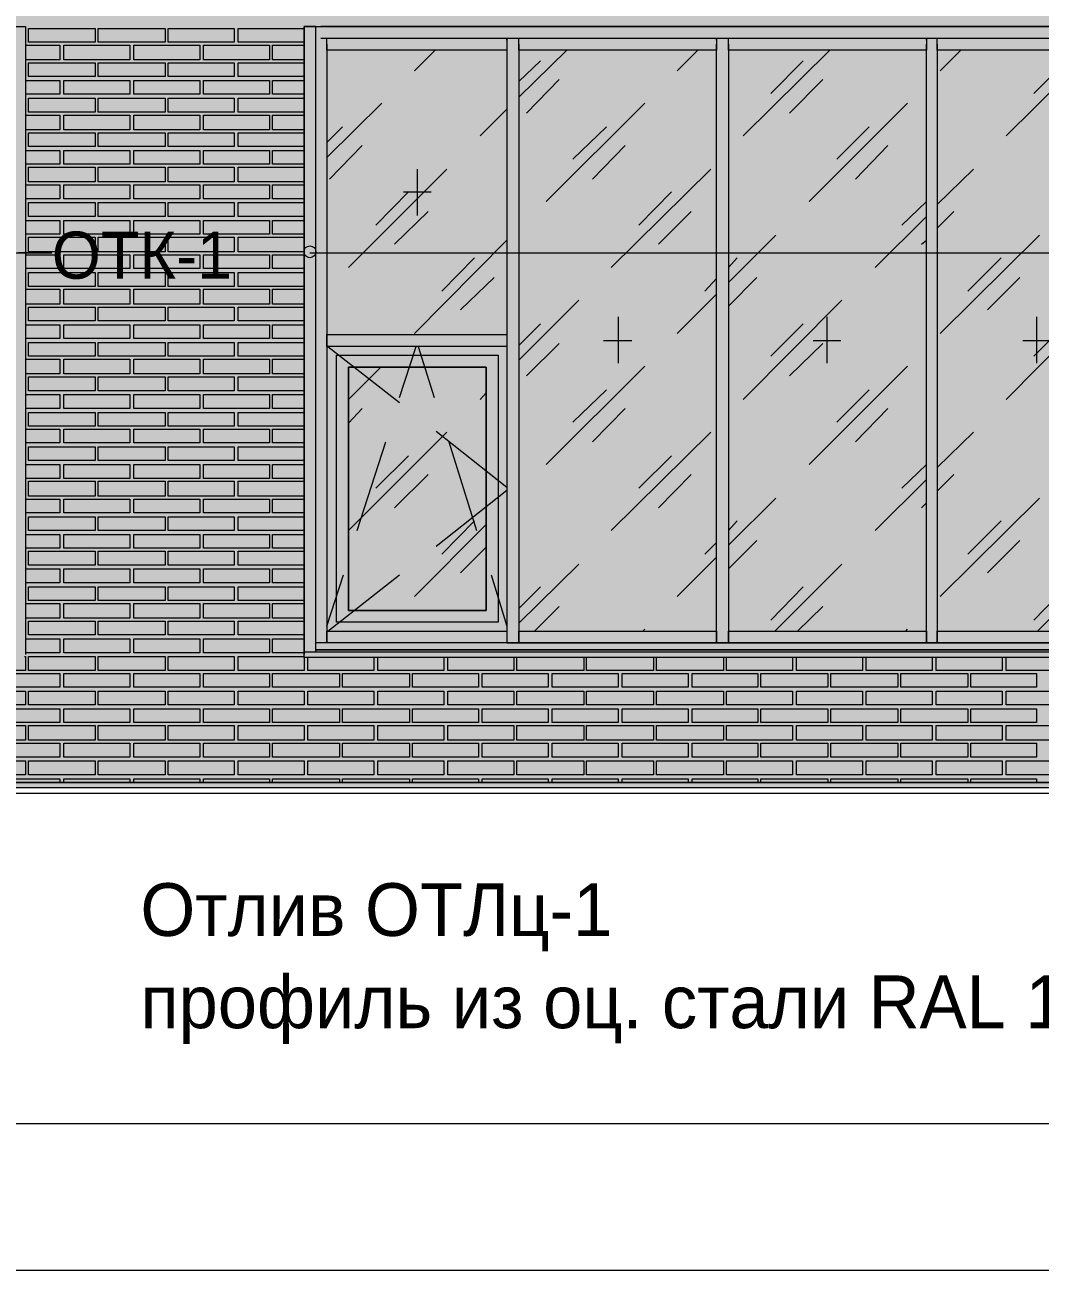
# Model space of a CAD drawing. Header units: millimetres. Extents: x -28928 to 100580, y -22867 to 36490.
# Drawn here: x 6609 to 10970, y 14249 to 19599 of the extents above; entities that cross this region are included whole.
import ezdxf

# ---------------------------------------------------------------- set-up
doc = ezdxf.new("R2010")
doc.units = ezdxf.units.MM
doc.layers.add('PDF _Геометрия', color=7, linetype='Continuous', true_color=0x8f8e8d)
doc.layers.add('PDF _Сплошная заливка', color=7, linetype='Continuous', true_color=0xffffff)
doc.layers.add('PDF _Текст', color=7, linetype='Continuous')

msp = doc.modelspace()

# ---------------------------------------------------------------- hatches: boundary and pattern name
at = {"layer": 'PDF _Сплошная заливка', "true_color": 0xdcd6cf, "transparency": 33554559}
msp.add_hatch(color=254, dxfattribs=at).paths.add_polyline_path([(-18676.6, 16343.4), (-18676.6, 19592.6), (-17276.3, 19592.6), (-17276.3, 16343.4), (19112.6, 16343.4), (19112.6, 30089.1), (-21853.9, 30089.1), (-21853.9, 16343.4), (-21375.9, 16343.4), (-21375.9, 19592.6), (-19277.4, 19592.6), (-19277.4, 16343.4)])

# ---------------------------------------------------------------- linework, layer by layer
at = {"layer": 'PDF _Геометрия', "color": 7, "lineweight": 9}
for points in [[(-21375.9, 16343.4), (-21853.9, 16343.4), (-21375.9, 16343.4), (-21853.9, 16343.4), (-21375.9, 16343.4), (-21375.9, 19592.6), (-19277.4, 19592.6), (-19277.4, 16343.4), (-18676.6, 16343.4), (-18676.6, 19592.6), (-17276.3, 19592.6), (-17276.3, 16343.4), (19112.6, 16343.4), (19112.6, 30089.1), (19112.6, 16343.4), (19133.7, 16343.4), (19133.7, 30089.1), (19133.7, 16343.4), (52641.4, 16343.4)], [(4808.4, 19592.6), (6610.7, 19592.6), (6610.7, 16893.4)], [(7905.3, 19516.4), (7905.3, 18243), (7905.3, 16944.1), (7858.7, 16944.1), (7858.7, 18243), (7858.7, 19516.4), (7858.7, 19592.6), (7808, 19592.6), (7808, 19516.4), (7808, 18243), (7808, 16969.5), (7808, 16893.4), (7808, 19592.6), (18600.7, 19592.6), (18600.7, 16893.4), (18600.7, 16969.5), (18600.7, 18243), (18600.7, 19516.4), (18600.7, 19592.6), (18549.9, 19592.6), (18549.9, 19516.4), (18549.9, 18243), (18549.9, 16969.5), (18549.9, 16906)], [(11404.1, 19592.6), (10507.2, 19592.6), (9606.1, 19592.6), (8704.9, 19592.6), (7879.9, 19592.6)], [(6306.1, 19571.4), (6306.1, 18619.5), (6724.9, 18619.5), (6581.1, 18619.5)], [(7879.9, 19541.8), (8704.9, 19541.8), (9606.1, 19541.8), (10507.2, 19541.8), (11404.1, 19541.8)], [(8679.5, 19533.4), (8679.5, 19541.8), (8679.5, 19491), (7905.3, 19491), (7905.3, 19541.8), (8679.5, 19541.8)], [(7905.3, 19533.4), (7905.3, 19541.8)], [(9580.7, 19533.4), (9580.7, 19541.8), (9580.7, 19491), (8730.3, 19491), (8730.3, 19541.8), (9580.7, 19541.8)], [(8730.3, 19533.4), (8730.3, 19541.8)], [(10481.8, 19533.4), (10481.8, 19541.8), (10481.8, 19491), (9631.4, 19491), (9631.4, 19541.8), (10481.8, 19541.8)], [(9631.4, 19533.4), (9631.4, 19541.8)], [(11378.7, 19533.4), (11378.7, 19541.8), (11378.7, 19491), (10528.4, 19491), (10528.4, 19541.8), (11378.7, 19541.8)], [(10528.4, 19533.4), (10528.4, 19541.8)], [(7858.7, 16906), (7858.7, 16969.5), (7858.7, 18243), (7858.7, 19516.4)], [(8281.8, 19402.2), (8370.7, 19491)], [(8679.5, 19516.4), (8679.5, 18243), (8679.5, 16944.1), (8730.3, 16944.1), (9580.7, 16944.1), (9631.4, 16944.1), (10481.8, 16944.1), (10528.4, 16944.1), (11378.7, 16944.1)], [(8730.3, 19516.4), (8730.3, 18243), (8730.3, 16944.1), (8730.3, 16994.9), (9580.7, 16994.9), (9580.7, 16944.1), (9580.7, 18243), (9580.7, 19516.4)], [(8730.3, 19288), (8937.6, 19491)], [(9411.4, 19402.2), (9500.3, 19491)], [(9631.4, 19516.4), (9631.4, 18243), (9631.4, 16944.1), (9631.4, 16994.9), (10481.8, 16994.9), (10481.8, 16944.1), (10481.8, 18243), (10481.8, 19516.4)], [(9694.9, 19123), (10067.2, 19491)], [(10528.4, 19516.4), (10528.4, 18243), (10528.4, 16944.1), (10528.4, 16994.9), (11378.7, 16994.9), (11378.7, 16944.1), (11378.7, 18243), (11378.7, 19516.4)], [(10541.1, 19402.2), (10629.9, 19491)], [(10824.5, 19123), (11196.8, 19491)], [(8730.3, 19355.7), (8823.4, 19444.5)], [(9813.4, 19304.9), (9953, 19444.5)], [(10943, 19304.9), (11082.6, 19444.5)], [(8764.1, 19220.3), (8903.7, 19364.1)], [(9893.7, 19220.3), (10037.6, 19364.1)], [(7905.3, 19029.9), (8142.2, 19262.6)], [(8848.7, 18839.5), (9271.8, 19262.6)], [(9978.4, 18839.5), (10401.4, 19262.6)], [(8565.3, 19123), (8679.5, 19237.2)], [(7905.3, 19093.4), (7973, 19161)], [(8963, 19021.4), (9106.8, 19161)], [(10096.8, 19021.4), (10236.4, 19161)], [(7918, 18936.8), (8057.6, 19080.7)], [(9047.6, 18936.8), (9187.2, 19080.7)], [(10177.2, 18936.8), (10316.8, 19080.7)], [(7998.4, 18556), (8421.4, 18979.1)], [(8294.5, 18979.1), (8294.5, 18780.3)], [(9128, 18556), (9555.3, 18979.1)], [(10528.4, 18826.8), (10684.9, 18979.1)], [(8116.8, 18738), (8256.4, 18881.8)], [(8235.3, 18881.8), (8353.7, 18881.8)], [(9246.4, 18738), (9386.1, 18881.8)], [(10376.1, 18738), (10481.8, 18839.5)], [(8197.2, 18657.6), (8341.1, 18797.2)], [(9331.1, 18657.6), (9470.7, 18797.2)], [(10528.4, 18725.3), (10600.3, 18797.2)], [(10261.8, 18556), (10481.8, 18776)], [(8281.8, 18272.6), (8679.5, 18674.5)], [(9631.4, 18492.6), (9834.5, 18695.7)], [(10460.7, 18657.6), (10481.8, 18674.5)], [(10541.1, 18272.6), (10968.4, 18695.7)], [(4838, 18619.5), (6724.9, 18619.5)], [(7833.4, 18619.5), (19193, 18619.5)], [(8400.3, 18454.5), (8539.9, 18598.4)], [(9631.4, 18556), (9669.5, 18598.4)], [(10659.5, 18454.5), (10803.4, 18598.4)], [(8480.7, 18374.1), (8624.5, 18513.7)], [(9631.4, 18391), (9754.1, 18513.7)], [(10744.1, 18374.1), (10883.7, 18513.7)], [(9529.9, 18454.5), (9580.7, 18509.5)], [(8730.3, 18158.4), (8988.4, 18416.4)], [(9411.4, 18272.6), (9580.7, 18441.8)], [(9694.9, 17989.1), (10118, 18416.4)], [(10824.5, 17989.1), (11247.6, 18416.4)], [(8730.3, 18221.8), (8823.4, 18314.9)], [(9157.6, 18344.5), (9157.6, 18145.7)], [(9813.4, 18175.3), (9953, 18314.9)], [(10054.5, 18344.5), (10054.5, 18145.7)], [(10943, 18175.3), (11082.6, 18314.9)], [(10955.7, 18344.5), (10955.7, 18145.7)], [(9094.1, 18243), (9216.8, 18243)], [(9995.3, 18243), (10113.7, 18243)], [(10896.4, 18243), (11014.9, 18243)], [(7909.5, 18217.6), (8218.4, 17976.4)], [(8218.4, 17997.6), (8290.3, 18217.6)], [(8298.7, 18217.6), (8366.4, 17997.6)], [(8764.1, 18090.7), (8903.7, 18230.3)], [(9893.7, 18090.7), (10037.6, 18230.3)], [(7998.4, 17989.1), (8138, 18128.7)], [(8848.7, 17709.9), (9271.8, 18133)], [(9978.4, 17709.9), (10401.4, 18133)], [(8963, 17891.8), (9106.8, 18031.4)], [(10096.8, 17891.8), (10236.4, 18031.4)], [(8565.3, 17989.1), (8590.7, 18018.7)], [(7998.4, 17887.6), (8057.6, 17951)], [(9047.6, 17807.2), (9187.2, 17951)], [(10177.2, 17807.2), (10316.8, 17951)], [(7998.4, 17426.4), (8421.4, 17849.5)], [(8374.9, 17853.7), (8679.5, 17612.6)], [(9128, 17426.4), (9555.3, 17849.5)], [(10528.4, 17697.2), (10684.9, 17849.5)], [(8036.4, 17426.4), (8159.1, 17807.2)], [(8429.9, 17807.2), (8548.4, 17426.4)], [(8116.8, 17608.4), (8256.4, 17748)], [(9246.4, 17608.4), (9386.1, 17748)], [(10376.1, 17608.4), (10481.8, 17709.9)], [(8197.2, 17523.7), (8341.1, 17667.6)], [(9331.1, 17523.7), (9470.7, 17667.6)], [(10528.4, 17595.7), (10600.3, 17667.6)], [(10261.8, 17426.4), (10481.8, 17646.4)], [(8374.9, 17358.7), (8679.5, 17599.9)], [(9631.4, 17363), (9834.5, 17566)], [(10541.1, 17143), (10968.4, 17566)], [(10460.7, 17523.7), (10481.8, 17544.9)], [(8281.8, 17143), (8590.7, 17451.8)], [(8400.3, 17324.9), (8539.9, 17468.7)], [(9631.4, 17426.4), (9669.5, 17468.7)], [(10659.5, 17324.9), (10803.4, 17468.7)], [(8480.7, 17244.5), (8590.7, 17354.5)], [(9529.9, 17324.9), (9580.7, 17375.7)], [(9631.4, 17261.4), (9754.1, 17384.1)], [(10744.1, 17244.5), (10883.7, 17384.1)], [(8730.3, 17028.7), (8988.4, 17282.6)], [(9411.4, 17143), (9580.7, 17312.2)], [(9830.3, 16994.9), (10118, 17282.6)], [(10959.9, 16994.9), (11247.6, 17282.6)], [(7905.3, 17016), (7977.2, 17236)], [(7909.5, 16994.9), (8218.4, 17236)], [(8611.8, 17236), (8679.5, 17016)], [(8730.3, 17092.2), (8823.4, 17185.3)], [(9813.4, 17041.4), (9953, 17185.3)], [(10943, 17041.4), (11082.6, 17185.3)], [(8798, 16994.9), (8903.7, 17100.7)], [(9927.6, 16994.9), (10037.6, 17100.7)], [(9263.4, 16994.9), (9271.8, 17003.4)], [(10393, 16994.9), (10401.4, 17003.4)], [(7808, 16906), (7808, 16906)], [(18549.9, 16944.1), (7858.7, 16944.1)], [(18549.9, 16914.5), (7858.7, 16914.5), (18549.9, 16914.5)], [(18549.9, 16914.5), (7858.7, 16914.5)], [(7808, 16880.7), (7808, 16884.9)], [(82117.2, 14536.8), (82117.2, 16296.8), (63269.1, 16296.8), (-22471.6, 16296.8)], [(-21642.4, 14879.5), (18850.3, 14879.5), (18778.4, 14807.6)], [(-21642.4, 14249.1), (82028.4, 14249.1)]]:
    msp.add_lwpolyline(points, dxfattribs=at)
at = {"layer": 'PDF _Геометрия', "lineweight": 9}
for points in [[(6610.7, 19584.1), (6610.7, 19584.1)], [(7808, 19524.9), (7524.5, 19524.9), (7524.5, 19584.1), (7808, 19584.1)], [(6610.7, 19524.9), (6610.7, 19524.9)], [(6610.7, 19512.2), (6619.1, 19512.2), (6758.7, 19512.2), (6758.7, 19448.7), (6619.1, 19448.7), (6610.7, 19448.7)], [(7808, 19448.7), (7672.6, 19448.7), (7672.6, 19512.2), (7808, 19512.2)], [(6610.7, 19436), (6610.7, 19436)], [(7808, 19376.8), (7524.5, 19376.8), (7524.5, 19436), (7808, 19436)], [(6610.7, 19376.8), (6610.7, 19376.8)], [(6610.7, 19359.9), (6619.1, 19359.9), (6758.7, 19359.9), (6758.7, 19300.7), (6619.1, 19300.7), (6610.7, 19300.7)], [(7808, 19300.7), (7672.6, 19300.7), (7672.6, 19359.9), (7808, 19359.9)], [(6610.7, 19283.7), (6610.7, 19283.7)], [(7808, 19224.5), (7524.5, 19224.5), (7524.5, 19283.7), (7808, 19283.7)], [(6610.7, 19224.5), (6610.7, 19224.5)], [(6610.7, 19211.8), (6619.1, 19211.8), (6758.7, 19211.8), (6758.7, 19148.4), (6619.1, 19148.4), (6610.7, 19148.4)], [(7808, 19148.4), (7672.6, 19148.4), (7672.6, 19211.8), (7808, 19211.8)], [(6610.7, 19135.7), (6610.7, 19135.7)], [(7808, 19076.4), (7524.5, 19076.4), (7524.5, 19135.7), (7808, 19135.7)], [(6610.7, 19076.4), (6610.7, 19076.4)], [(6610.7, 19059.5), (6619.1, 19059.5), (6758.7, 19059.5), (6758.7, 19000.3), (6619.1, 19000.3), (6610.7, 19000.3)], [(7808, 19000.3), (7672.6, 19000.3), (7672.6, 19059.5), (7808, 19059.5)], [(6610.7, 18987.6), (6610.7, 18987.6)], [(7808, 18924.1), (7524.5, 18924.1), (7524.5, 18987.6), (7808, 18987.6)], [(6610.7, 18924.1), (6610.7, 18924.1)], [(6610.7, 18911.4), (6619.1, 18911.4), (6758.7, 18911.4), (6758.7, 18852.2), (6619.1, 18852.2), (6610.7, 18852.2)], [(7808, 18852.2), (7672.6, 18852.2), (7672.6, 18911.4), (7808, 18911.4)], [(6610.7, 18835.3), (6610.7, 18835.3)], [(7808, 18776), (7524.5, 18776), (7524.5, 18835.3), (7808, 18835.3)], [(6610.7, 18776), (6610.7, 18776)], [(6610.7, 18759.1), (6619.1, 18759.1), (6758.7, 18759.1), (6758.7, 18699.9), (6619.1, 18699.9), (6610.7, 18699.9)], [(7808, 18699.9), (7672.6, 18699.9), (7672.6, 18759.1), (7808, 18759.1)], [(6610.7, 18687.2), (6610.7, 18687.2)], [(7808, 18623.7), (7524.5, 18623.7), (7524.5, 18687.2), (7808, 18687.2)], [(6610.7, 18623.7), (6610.7, 18623.7)], [(6610.7, 18611), (6619.1, 18611), (6758.7, 18611), (6758.7, 18551.8), (6619.1, 18551.8), (6610.7, 18551.8)], [(7808, 18551.8), (7672.6, 18551.8), (7672.6, 18611), (7808, 18611)], [(6610.7, 18534.9), (6610.7, 18534.9)], [(7808, 18475.7), (7524.5, 18475.7), (7524.5, 18534.9), (7808, 18534.9)], [(6610.7, 18475.7), (6610.7, 18475.7)], [(6610.7, 18463), (6619.1, 18463), (6758.7, 18463), (6758.7, 18399.5), (6619.1, 18399.5), (6610.7, 18399.5)], [(7808, 18399.5), (7672.6, 18399.5), (7672.6, 18463), (7808, 18463)], [(6610.7, 18386.8), (6610.7, 18386.8)], [(7808, 18327.6), (7524.5, 18327.6), (7524.5, 18386.8), (7808, 18386.8)], [(6610.7, 18327.6), (6610.7, 18327.6)], [(6610.7, 18310.7), (6619.1, 18310.7), (6758.7, 18310.7), (6758.7, 18251.4), (6619.1, 18251.4), (6610.7, 18251.4)], [(7808, 18251.4), (7672.6, 18251.4), (7672.6, 18310.7), (7808, 18310.7)], [(6610.7, 18234.5), (6610.7, 18234.5)], [(7808, 18175.3), (7524.5, 18175.3), (7524.5, 18234.5), (7808, 18234.5)], [(6610.7, 18175.3), (6610.7, 18175.3)], [(6610.7, 18162.6), (6619.1, 18162.6), (6758.7, 18162.6), (6758.7, 18099.1), (6619.1, 18099.1), (6610.7, 18099.1)], [(7808, 18099.1), (7672.6, 18099.1), (7672.6, 18162.6), (7808, 18162.6)], [(6610.7, 18086.4), (6610.7, 18086.4)], [(7808, 18027.2), (7524.5, 18027.2), (7524.5, 18086.4), (7808, 18086.4)], [(6610.7, 18027.2), (6610.7, 18027.2)], [(6610.7, 18010.3), (6619.1, 18010.3), (6758.7, 18010.3), (6758.7, 17951), (6619.1, 17951), (6610.7, 17951)], [(7808, 17951), (7672.6, 17951), (7672.6, 18010.3), (7808, 18010.3)], [(6610.7, 17934.1), (6610.7, 17934.1)], [(7808, 17874.9), (7524.5, 17874.9), (7524.5, 17934.1), (7808, 17934.1)], [(6610.7, 17874.9), (6610.7, 17874.9)], [(6610.7, 17862.2), (6619.1, 17862.2), (6758.7, 17862.2), (6758.7, 17803), (6619.1, 17803), (6610.7, 17803)], [(7808, 17803), (7672.6, 17803), (7672.6, 17862.2), (7808, 17862.2)], [(6610.7, 17786), (6610.7, 17786)], [(7808, 17726.8), (7524.5, 17726.8), (7524.5, 17786), (7808, 17786)], [(6610.7, 17726.8), (6610.7, 17726.8)], [(6610.7, 17709.9), (6619.1, 17709.9), (6758.7, 17709.9), (6758.7, 17650.7), (6619.1, 17650.7), (6610.7, 17650.7)], [(7808, 17650.7), (7672.6, 17650.7), (7672.6, 17709.9), (7808, 17709.9)], [(6610.7, 17638), (6610.7, 17638)], [(7808, 17574.5), (7524.5, 17574.5), (7524.5, 17638), (7808, 17638)], [(6610.7, 17574.5), (6610.7, 17574.5)], [(6610.7, 17561.8), (6619.1, 17561.8), (6758.7, 17561.8), (6758.7, 17502.6), (6619.1, 17502.6), (6610.7, 17502.6)], [(7808, 17502.6), (7672.6, 17502.6), (7672.6, 17561.8), (7808, 17561.8)], [(6610.7, 17485.7), (6610.7, 17485.7)], [(7808, 17426.4), (7524.5, 17426.4), (7524.5, 17485.7), (7808, 17485.7)], [(6610.7, 17426.4), (6610.7, 17426.4)], [(6610.7, 17409.5), (6619.1, 17409.5), (6758.7, 17409.5), (6758.7, 17350.3), (6619.1, 17350.3), (6610.7, 17350.3)], [(7808, 17350.3), (7672.6, 17350.3), (7672.6, 17409.5), (7808, 17409.5)], [(6610.7, 17337.6), (6610.7, 17337.6)], [(7808, 17278.4), (7524.5, 17278.4), (7524.5, 17337.6), (7808, 17337.6)], [(6610.7, 17278.4), (6610.7, 17278.4)], [(6610.7, 17261.4), (6619.1, 17261.4), (6758.7, 17261.4), (6758.7, 17202.2), (6619.1, 17202.2), (6610.7, 17202.2)], [(7808, 17202.2), (7672.6, 17202.2), (7672.6, 17261.4), (7808, 17261.4)], [(6610.7, 17185.3), (6610.7, 17185.3)], [(7808, 17126), (7524.5, 17126), (7524.5, 17185.3), (7808, 17185.3)], [(6610.7, 17126), (6610.7, 17126)], [(6610.7, 17113.4), (6619.1, 17113.4), (6758.7, 17113.4), (6758.7, 17049.9), (6619.1, 17049.9), (6610.7, 17049.9)], [(7808, 17049.9), (7672.6, 17049.9), (7672.6, 17113.4), (7808, 17113.4)], [(6610.7, 17037.2), (6610.7, 17037.2)], [(7808, 16978), (7524.5, 16978), (7524.5, 17037.2), (7808, 17037.2)], [(6610.7, 16978), (6610.7, 16978)], [(6610.7, 16961), (6619.1, 16961), (6758.7, 16961), (6758.7, 16901.8), (6619.1, 16901.8), (6610.7, 16901.8)], [(7808, 16901.8), (7672.6, 16901.8), (7672.6, 16961), (7808, 16961)], [(6606.4, 16884.9), (6610.7, 16884.9), (6610.7, 16825.7), (6327.2, 16825.7), (6327.2, 16880.7)], [(7808, 16880.7), (7808, 16825.7), (7524.5, 16825.7), (7524.5, 16884.9), (7808, 16884.9)], [(8108.4, 16880.7), (8108.4, 16825.7), (7824.9, 16825.7), (7824.9, 16880.7)], [(8408.7, 16880.7), (8408.7, 16825.7), (8125.3, 16825.7), (8125.3, 16880.7)], [(8709.1, 16880.7), (8709.1, 16825.7), (8425.7, 16825.7), (8425.7, 16880.7)], [(9009.5, 16880.7), (9009.5, 16825.7), (8721.8, 16825.7), (8721.8, 16880.7)], [(9309.9, 16880.7), (9309.9, 16825.7), (9022.2, 16825.7), (9022.2, 16880.7)], [(9610.3, 16880.7), (9610.3, 16825.7), (9322.6, 16825.7), (9322.6, 16880.7)], [(9906.4, 16880.7), (9906.4, 16825.7), (9623, 16825.7), (9623, 16880.7)], [(10206.8, 16880.7), (10206.8, 16825.7), (9923.4, 16825.7), (9923.4, 16880.7)], [(10507.2, 16880.7), (10507.2, 16825.7), (10223.7, 16825.7), (10223.7, 16880.7)], [(10807.6, 16880.7), (10807.6, 16825.7), (10524.1, 16825.7), (10524.1, 16880.7)], [(11108, 16880.7), (11108, 16825.7), (10824.5, 16825.7), (10824.5, 16880.7)], [(6475.3, 16343.4), (6475.3, 16360.3), (6619.1, 16360.3), (6758.7, 16360.3), (6758.7, 16343.4)], [(6775.7, 16343.4), (6775.7, 16360.3), (6919.5, 16360.3), (7059.1, 16360.3), (7059.1, 16343.4)], [(7076.1, 16343.4), (7076.1, 16360.3), (7215.7, 16360.3), (7359.5, 16360.3), (7359.5, 16343.4)], [(7376.4, 16343.4), (7376.4, 16360.3), (7516.1, 16360.3), (7659.9, 16360.3), (7659.9, 16343.4)], [(7672.6, 16343.4), (7672.6, 16360.3), (7816.4, 16360.3), (7960.3, 16360.3), (7960.3, 16343.4)], [(7973, 16343.4), (7973, 16360.3), (8116.8, 16360.3), (8260.7, 16360.3), (8260.7, 16343.4)], [(8273.4, 16343.4), (8273.4, 16360.3), (8417.2, 16360.3), (8556.8, 16360.3), (8556.8, 16343.4)], [(8573.7, 16343.4), (8573.7, 16360.3), (8717.6, 16360.3), (8857.2, 16360.3), (8857.2, 16343.4)], [(8874.1, 16343.4), (8874.1, 16360.3), (9018, 16360.3), (9157.6, 16360.3), (9157.6, 16343.4)], [(9174.5, 16343.4), (9174.5, 16360.3), (9314.1, 16360.3), (9458, 16360.3), (9458, 16343.4)], [(9474.9, 16343.4), (9474.9, 16360.3), (9614.5, 16360.3), (9758.4, 16360.3), (9758.4, 16343.4)], [(9771.1, 16343.4), (9771.1, 16360.3), (9914.9, 16360.3), (10058.7, 16360.3), (10058.7, 16343.4)], [(10071.4, 16343.4), (10071.4, 16360.3), (10215.3, 16360.3), (10359.1, 16360.3), (10359.1, 16343.4)], [(10371.8, 16343.4), (10371.8, 16360.3), (10515.7, 16360.3), (10659.5, 16360.3), (10659.5, 16343.4)], [(10672.2, 16343.4), (10672.2, 16360.3), (10816.1, 16360.3), (10955.7, 16360.3), (10955.7, 16343.4)]]:
    msp.add_lwpolyline(points, dxfattribs=at)
for points in [[(6911.1, 19584.1), (6911.1, 19524.9), (6623.4, 19524.9), (6623.4, 19584.1)], [(7211.4, 19584.1), (7211.4, 19524.9), (6923.7, 19524.9), (6923.7, 19584.1)], [(7507.6, 19584.1), (7507.6, 19524.9), (7224.1, 19524.9), (7224.1, 19584.1)], [(7059.1, 19448.7), (6919.5, 19448.7), (6775.7, 19448.7), (6775.7, 19512.2), (6919.5, 19512.2), (7059.1, 19512.2)], [(7359.5, 19448.7), (7215.7, 19448.7), (7076.1, 19448.7), (7076.1, 19512.2), (7215.7, 19512.2), (7359.5, 19512.2)], [(7659.9, 19448.7), (7516.1, 19448.7), (7376.4, 19448.7), (7376.4, 19512.2), (7516.1, 19512.2), (7659.9, 19512.2)], [(6911.1, 19436), (6911.1, 19376.8), (6623.4, 19376.8), (6623.4, 19436)], [(7211.4, 19436), (7211.4, 19376.8), (6923.7, 19376.8), (6923.7, 19436)], [(7507.6, 19436), (7507.6, 19376.8), (7224.1, 19376.8), (7224.1, 19436)], [(7059.1, 19300.7), (6919.5, 19300.7), (6775.7, 19300.7), (6775.7, 19359.9), (6919.5, 19359.9), (7059.1, 19359.9)], [(7359.5, 19300.7), (7215.7, 19300.7), (7076.1, 19300.7), (7076.1, 19359.9), (7215.7, 19359.9), (7359.5, 19359.9)], [(7659.9, 19300.7), (7516.1, 19300.7), (7376.4, 19300.7), (7376.4, 19359.9), (7516.1, 19359.9), (7659.9, 19359.9)], [(6911.1, 19283.7), (6911.1, 19224.5), (6623.4, 19224.5), (6623.4, 19283.7)], [(7211.4, 19283.7), (7211.4, 19224.5), (6923.7, 19224.5), (6923.7, 19283.7)], [(7507.6, 19283.7), (7507.6, 19224.5), (7224.1, 19224.5), (7224.1, 19283.7)], [(7059.1, 19148.4), (6919.5, 19148.4), (6775.7, 19148.4), (6775.7, 19211.8), (6919.5, 19211.8), (7059.1, 19211.8)], [(7359.5, 19148.4), (7215.7, 19148.4), (7076.1, 19148.4), (7076.1, 19211.8), (7215.7, 19211.8), (7359.5, 19211.8)], [(7659.9, 19148.4), (7516.1, 19148.4), (7376.4, 19148.4), (7376.4, 19211.8), (7516.1, 19211.8), (7659.9, 19211.8)], [(6911.1, 19135.7), (6911.1, 19076.4), (6623.4, 19076.4), (6623.4, 19135.7)], [(7211.4, 19135.7), (7211.4, 19076.4), (6923.7, 19076.4), (6923.7, 19135.7)], [(7507.6, 19135.7), (7507.6, 19076.4), (7224.1, 19076.4), (7224.1, 19135.7)], [(7059.1, 19000.3), (6919.5, 19000.3), (6775.7, 19000.3), (6775.7, 19059.5), (6919.5, 19059.5), (7059.1, 19059.5)], [(7359.5, 19000.3), (7215.7, 19000.3), (7076.1, 19000.3), (7076.1, 19059.5), (7215.7, 19059.5), (7359.5, 19059.5)], [(7659.9, 19000.3), (7516.1, 19000.3), (7376.4, 19000.3), (7376.4, 19059.5), (7516.1, 19059.5), (7659.9, 19059.5)], [(6911.1, 18987.6), (6911.1, 18924.1), (6623.4, 18924.1), (6623.4, 18987.6)], [(7211.4, 18987.6), (7211.4, 18924.1), (6923.7, 18924.1), (6923.7, 18987.6)], [(7507.6, 18987.6), (7507.6, 18924.1), (7224.1, 18924.1), (7224.1, 18987.6)], [(7059.1, 18852.2), (6919.5, 18852.2), (6775.7, 18852.2), (6775.7, 18911.4), (6919.5, 18911.4), (7059.1, 18911.4)], [(7359.5, 18852.2), (7215.7, 18852.2), (7076.1, 18852.2), (7076.1, 18911.4), (7215.7, 18911.4), (7359.5, 18911.4)], [(7659.9, 18852.2), (7516.1, 18852.2), (7376.4, 18852.2), (7376.4, 18911.4), (7516.1, 18911.4), (7659.9, 18911.4)], [(6911.1, 18835.3), (6911.1, 18776), (6623.4, 18776), (6623.4, 18835.3)], [(7211.4, 18835.3), (7211.4, 18776), (6923.7, 18776), (6923.7, 18835.3)], [(7507.6, 18835.3), (7507.6, 18776), (7224.1, 18776), (7224.1, 18835.3)], [(7059.1, 18699.9), (6919.5, 18699.9), (6775.7, 18699.9), (6775.7, 18759.1), (6919.5, 18759.1), (7059.1, 18759.1)], [(7359.5, 18699.9), (7215.7, 18699.9), (7076.1, 18699.9), (7076.1, 18759.1), (7215.7, 18759.1), (7359.5, 18759.1)], [(7659.9, 18699.9), (7516.1, 18699.9), (7376.4, 18699.9), (7376.4, 18759.1), (7516.1, 18759.1), (7659.9, 18759.1)], [(6911.1, 18687.2), (6911.1, 18623.7), (6623.4, 18623.7), (6623.4, 18687.2)], [(7211.4, 18687.2), (7211.4, 18623.7), (6923.7, 18623.7), (6923.7, 18687.2)], [(7507.6, 18687.2), (7507.6, 18623.7), (7224.1, 18623.7), (7224.1, 18687.2)], [(7059.1, 18551.8), (6919.5, 18551.8), (6775.7, 18551.8), (6775.7, 18611), (6919.5, 18611), (7059.1, 18611)], [(7359.5, 18551.8), (7215.7, 18551.8), (7076.1, 18551.8), (7076.1, 18611), (7215.7, 18611), (7359.5, 18611)], [(7659.9, 18551.8), (7516.1, 18551.8), (7376.4, 18551.8), (7376.4, 18611), (7516.1, 18611), (7659.9, 18611)], [(6911.1, 18534.9), (6911.1, 18475.7), (6623.4, 18475.7), (6623.4, 18534.9)], [(7211.4, 18534.9), (7211.4, 18475.7), (6923.7, 18475.7), (6923.7, 18534.9)], [(7507.6, 18534.9), (7507.6, 18475.7), (7224.1, 18475.7), (7224.1, 18534.9)], [(7059.1, 18399.5), (6919.5, 18399.5), (6775.7, 18399.5), (6775.7, 18463), (6919.5, 18463), (7059.1, 18463)], [(7359.5, 18399.5), (7215.7, 18399.5), (7076.1, 18399.5), (7076.1, 18463), (7215.7, 18463), (7359.5, 18463)], [(7659.9, 18399.5), (7516.1, 18399.5), (7376.4, 18399.5), (7376.4, 18463), (7516.1, 18463), (7659.9, 18463)], [(6911.1, 18386.8), (6911.1, 18327.6), (6623.4, 18327.6), (6623.4, 18386.8)], [(7211.4, 18386.8), (7211.4, 18327.6), (6923.7, 18327.6), (6923.7, 18386.8)], [(7507.6, 18386.8), (7507.6, 18327.6), (7224.1, 18327.6), (7224.1, 18386.8)], [(7059.1, 18251.4), (6919.5, 18251.4), (6775.7, 18251.4), (6775.7, 18310.7), (6919.5, 18310.7), (7059.1, 18310.7)], [(7359.5, 18251.4), (7215.7, 18251.4), (7076.1, 18251.4), (7076.1, 18310.7), (7215.7, 18310.7), (7359.5, 18310.7)], [(7659.9, 18251.4), (7516.1, 18251.4), (7376.4, 18251.4), (7376.4, 18310.7), (7516.1, 18310.7), (7659.9, 18310.7)], [(6911.1, 18234.5), (6911.1, 18175.3), (6623.4, 18175.3), (6623.4, 18234.5)], [(7211.4, 18234.5), (7211.4, 18175.3), (6923.7, 18175.3), (6923.7, 18234.5)], [(7507.6, 18234.5), (7507.6, 18175.3), (7224.1, 18175.3), (7224.1, 18234.5)], [(7059.1, 18099.1), (6919.5, 18099.1), (6775.7, 18099.1), (6775.7, 18162.6), (6919.5, 18162.6), (7059.1, 18162.6)], [(7359.5, 18099.1), (7215.7, 18099.1), (7076.1, 18099.1), (7076.1, 18162.6), (7215.7, 18162.6), (7359.5, 18162.6)], [(7659.9, 18099.1), (7516.1, 18099.1), (7376.4, 18099.1), (7376.4, 18162.6), (7516.1, 18162.6), (7659.9, 18162.6)], [(6911.1, 18086.4), (6911.1, 18027.2), (6623.4, 18027.2), (6623.4, 18086.4)], [(7211.4, 18086.4), (7211.4, 18027.2), (6923.7, 18027.2), (6923.7, 18086.4)], [(7507.6, 18086.4), (7507.6, 18027.2), (7224.1, 18027.2), (7224.1, 18086.4)], [(7059.1, 17951), (6919.5, 17951), (6775.7, 17951), (6775.7, 18010.3), (6919.5, 18010.3), (7059.1, 18010.3)], [(7359.5, 17951), (7215.7, 17951), (7076.1, 17951), (7076.1, 18010.3), (7215.7, 18010.3), (7359.5, 18010.3)], [(7659.9, 17951), (7516.1, 17951), (7376.4, 17951), (7376.4, 18010.3), (7516.1, 18010.3), (7659.9, 18010.3)], [(6911.1, 17934.1), (6911.1, 17874.9), (6623.4, 17874.9), (6623.4, 17934.1)], [(7211.4, 17934.1), (7211.4, 17874.9), (6923.7, 17874.9), (6923.7, 17934.1)], [(7507.6, 17934.1), (7507.6, 17874.9), (7224.1, 17874.9), (7224.1, 17934.1)], [(7059.1, 17803), (6919.5, 17803), (6775.7, 17803), (6775.7, 17862.2), (6919.5, 17862.2), (7059.1, 17862.2)], [(7359.5, 17803), (7215.7, 17803), (7076.1, 17803), (7076.1, 17862.2), (7215.7, 17862.2), (7359.5, 17862.2)], [(7659.9, 17803), (7516.1, 17803), (7376.4, 17803), (7376.4, 17862.2), (7516.1, 17862.2), (7659.9, 17862.2)], [(6911.1, 17786), (6911.1, 17726.8), (6623.4, 17726.8), (6623.4, 17786)], [(7211.4, 17786), (7211.4, 17726.8), (6923.7, 17726.8), (6923.7, 17786)], [(7507.6, 17786), (7507.6, 17726.8), (7224.1, 17726.8), (7224.1, 17786)], [(7059.1, 17650.7), (6919.5, 17650.7), (6775.7, 17650.7), (6775.7, 17709.9), (6919.5, 17709.9), (7059.1, 17709.9)], [(7359.5, 17650.7), (7215.7, 17650.7), (7076.1, 17650.7), (7076.1, 17709.9), (7215.7, 17709.9), (7359.5, 17709.9)], [(7659.9, 17650.7), (7516.1, 17650.7), (7376.4, 17650.7), (7376.4, 17709.9), (7516.1, 17709.9), (7659.9, 17709.9)], [(6911.1, 17638), (6911.1, 17574.5), (6623.4, 17574.5), (6623.4, 17638)], [(7211.4, 17638), (7211.4, 17574.5), (6923.7, 17574.5), (6923.7, 17638)], [(7507.6, 17638), (7507.6, 17574.5), (7224.1, 17574.5), (7224.1, 17638)], [(7059.1, 17502.6), (6919.5, 17502.6), (6775.7, 17502.6), (6775.7, 17561.8), (6919.5, 17561.8), (7059.1, 17561.8)], [(7359.5, 17502.6), (7215.7, 17502.6), (7076.1, 17502.6), (7076.1, 17561.8), (7215.7, 17561.8), (7359.5, 17561.8)], [(7659.9, 17502.6), (7516.1, 17502.6), (7376.4, 17502.6), (7376.4, 17561.8), (7516.1, 17561.8), (7659.9, 17561.8)], [(6911.1, 17485.7), (6911.1, 17426.4), (6623.4, 17426.4), (6623.4, 17485.7)], [(7211.4, 17485.7), (7211.4, 17426.4), (6923.7, 17426.4), (6923.7, 17485.7)], [(7507.6, 17485.7), (7507.6, 17426.4), (7224.1, 17426.4), (7224.1, 17485.7)], [(7059.1, 17350.3), (6919.5, 17350.3), (6775.7, 17350.3), (6775.7, 17409.5), (6919.5, 17409.5), (7059.1, 17409.5)], [(7359.5, 17350.3), (7215.7, 17350.3), (7076.1, 17350.3), (7076.1, 17409.5), (7215.7, 17409.5), (7359.5, 17409.5)], [(7659.9, 17350.3), (7516.1, 17350.3), (7376.4, 17350.3), (7376.4, 17409.5), (7516.1, 17409.5), (7659.9, 17409.5)], [(6911.1, 17337.6), (6911.1, 17278.4), (6623.4, 17278.4), (6623.4, 17337.6)], [(7211.4, 17337.6), (7211.4, 17278.4), (6923.7, 17278.4), (6923.7, 17337.6)], [(7507.6, 17337.6), (7507.6, 17278.4), (7224.1, 17278.4), (7224.1, 17337.6)], [(7059.1, 17202.2), (6919.5, 17202.2), (6775.7, 17202.2), (6775.7, 17261.4), (6919.5, 17261.4), (7059.1, 17261.4)], [(7359.5, 17202.2), (7215.7, 17202.2), (7076.1, 17202.2), (7076.1, 17261.4), (7215.7, 17261.4), (7359.5, 17261.4)], [(7659.9, 17202.2), (7516.1, 17202.2), (7376.4, 17202.2), (7376.4, 17261.4), (7516.1, 17261.4), (7659.9, 17261.4)], [(6911.1, 17185.3), (6911.1, 17126), (6623.4, 17126), (6623.4, 17185.3)], [(7211.4, 17185.3), (7211.4, 17126), (6923.7, 17126), (6923.7, 17185.3)], [(7507.6, 17185.3), (7507.6, 17126), (7224.1, 17126), (7224.1, 17185.3)], [(7059.1, 17049.9), (6919.5, 17049.9), (6775.7, 17049.9), (6775.7, 17113.4), (6919.5, 17113.4), (7059.1, 17113.4)], [(7359.5, 17049.9), (7215.7, 17049.9), (7076.1, 17049.9), (7076.1, 17113.4), (7215.7, 17113.4), (7359.5, 17113.4)], [(7659.9, 17049.9), (7516.1, 17049.9), (7376.4, 17049.9), (7376.4, 17113.4), (7516.1, 17113.4), (7659.9, 17113.4)], [(6911.1, 17037.2), (6911.1, 16978), (6623.4, 16978), (6623.4, 17037.2)], [(7211.4, 17037.2), (7211.4, 16978), (6923.7, 16978), (6923.7, 17037.2)], [(7507.6, 17037.2), (7507.6, 16978), (7224.1, 16978), (7224.1, 17037.2)], [(7059.1, 16901.8), (6919.5, 16901.8), (6775.7, 16901.8), (6775.7, 16961), (6919.5, 16961), (7059.1, 16961)], [(7359.5, 16901.8), (7215.7, 16901.8), (7076.1, 16901.8), (7076.1, 16961), (7215.7, 16961), (7359.5, 16961)], [(7659.9, 16901.8), (7516.1, 16901.8), (7376.4, 16901.8), (7376.4, 16961), (7516.1, 16961), (7659.9, 16961)], [(6911.1, 16884.9), (6911.1, 16825.7), (6623.4, 16825.7), (6623.4, 16884.9)], [(7211.4, 16884.9), (7211.4, 16825.7), (6923.7, 16825.7), (6923.7, 16884.9)], [(7507.6, 16884.9), (7507.6, 16825.7), (7224.1, 16825.7), (7224.1, 16884.9)], [(6758.7, 16753.7), (6619.1, 16753.7), (6475.3, 16753.7), (6475.3, 16813), (6619.1, 16813), (6758.7, 16813)], [(7059.1, 16753.7), (6919.5, 16753.7), (6775.7, 16753.7), (6775.7, 16813), (6919.5, 16813), (7059.1, 16813)], [(7359.5, 16753.7), (7215.7, 16753.7), (7076.1, 16753.7), (7076.1, 16813), (7215.7, 16813), (7359.5, 16813)], [(7659.9, 16753.7), (7516.1, 16753.7), (7376.4, 16753.7), (7376.4, 16813), (7516.1, 16813), (7659.9, 16813)], [(7960.3, 16753.7), (7816.4, 16753.7), (7672.6, 16753.7), (7672.6, 16813), (7816.4, 16813), (7960.3, 16813)], [(8260.7, 16753.7), (8116.8, 16753.7), (7973, 16753.7), (7973, 16813), (8116.8, 16813), (8260.7, 16813)], [(8556.8, 16753.7), (8417.2, 16753.7), (8273.4, 16753.7), (8273.4, 16813), (8417.2, 16813), (8556.8, 16813)], [(8857.2, 16753.7), (8717.6, 16753.7), (8573.7, 16753.7), (8573.7, 16813), (8717.6, 16813), (8857.2, 16813)], [(9157.6, 16753.7), (9018, 16753.7), (8874.1, 16753.7), (8874.1, 16813), (9018, 16813), (9157.6, 16813)], [(9458, 16753.7), (9314.1, 16753.7), (9174.5, 16753.7), (9174.5, 16813), (9314.1, 16813), (9458, 16813)], [(9758.4, 16753.7), (9614.5, 16753.7), (9474.9, 16753.7), (9474.9, 16813), (9614.5, 16813), (9758.4, 16813)], [(10058.7, 16753.7), (9914.9, 16753.7), (9771.1, 16753.7), (9771.1, 16813), (9914.9, 16813), (10058.7, 16813)], [(10359.1, 16753.7), (10215.3, 16753.7), (10071.4, 16753.7), (10071.4, 16813), (10215.3, 16813), (10359.1, 16813)], [(10659.5, 16753.7), (10515.7, 16753.7), (10371.8, 16753.7), (10371.8, 16813), (10515.7, 16813), (10659.5, 16813)], [(10955.7, 16753.7), (10816.1, 16753.7), (10672.2, 16753.7), (10672.2, 16813), (10816.1, 16813), (10955.7, 16813)], [(6610.7, 16736.8), (6610.7, 16677.6), (6327.2, 16677.6), (6327.2, 16736.8)], [(6911.1, 16736.8), (6911.1, 16677.6), (6623.4, 16677.6), (6623.4, 16736.8)], [(7211.4, 16736.8), (7211.4, 16677.6), (6923.7, 16677.6), (6923.7, 16736.8)], [(7507.6, 16736.8), (7507.6, 16677.6), (7224.1, 16677.6), (7224.1, 16736.8)], [(7808, 16736.8), (7808, 16677.6), (7524.5, 16677.6), (7524.5, 16736.8)], [(8108.4, 16736.8), (8108.4, 16677.6), (7824.9, 16677.6), (7824.9, 16736.8)], [(8408.7, 16736.8), (8408.7, 16677.6), (8125.3, 16677.6), (8125.3, 16736.8)], [(8709.1, 16736.8), (8709.1, 16677.6), (8425.7, 16677.6), (8425.7, 16736.8)], [(9009.5, 16736.8), (9009.5, 16677.6), (8721.8, 16677.6), (8721.8, 16736.8)], [(9309.9, 16736.8), (9309.9, 16677.6), (9022.2, 16677.6), (9022.2, 16736.8)], [(9610.3, 16736.8), (9610.3, 16677.6), (9322.6, 16677.6), (9322.6, 16736.8)], [(9906.4, 16736.8), (9906.4, 16677.6), (9623, 16677.6), (9623, 16736.8)], [(10206.8, 16736.8), (10206.8, 16677.6), (9923.4, 16677.6), (9923.4, 16736.8)], [(10507.2, 16736.8), (10507.2, 16677.6), (10223.7, 16677.6), (10223.7, 16736.8)], [(10807.6, 16736.8), (10807.6, 16677.6), (10524.1, 16677.6), (10524.1, 16736.8)], [(11108, 16736.8), (11108, 16677.6), (10824.5, 16677.6), (10824.5, 16736.8)], [(6758.7, 16601.4), (6619.1, 16601.4), (6475.3, 16601.4), (6475.3, 16660.7), (6619.1, 16660.7), (6758.7, 16660.7)], [(7059.1, 16601.4), (6919.5, 16601.4), (6775.7, 16601.4), (6775.7, 16660.7), (6919.5, 16660.7), (7059.1, 16660.7)], [(7359.5, 16601.4), (7215.7, 16601.4), (7076.1, 16601.4), (7076.1, 16660.7), (7215.7, 16660.7), (7359.5, 16660.7)], [(7659.9, 16601.4), (7516.1, 16601.4), (7376.4, 16601.4), (7376.4, 16660.7), (7516.1, 16660.7), (7659.9, 16660.7)], [(7960.3, 16601.4), (7816.4, 16601.4), (7672.6, 16601.4), (7672.6, 16660.7), (7816.4, 16660.7), (7960.3, 16660.7)], [(8260.7, 16601.4), (8116.8, 16601.4), (7973, 16601.4), (7973, 16660.7), (8116.8, 16660.7), (8260.7, 16660.7)], [(8556.8, 16601.4), (8417.2, 16601.4), (8273.4, 16601.4), (8273.4, 16660.7), (8417.2, 16660.7), (8556.8, 16660.7)], [(8857.2, 16601.4), (8717.6, 16601.4), (8573.7, 16601.4), (8573.7, 16660.7), (8717.6, 16660.7), (8857.2, 16660.7)], [(9157.6, 16601.4), (9018, 16601.4), (8874.1, 16601.4), (8874.1, 16660.7), (9018, 16660.7), (9157.6, 16660.7)], [(9458, 16601.4), (9314.1, 16601.4), (9174.5, 16601.4), (9174.5, 16660.7), (9314.1, 16660.7), (9458, 16660.7)], [(9758.4, 16601.4), (9614.5, 16601.4), (9474.9, 16601.4), (9474.9, 16660.7), (9614.5, 16660.7), (9758.4, 16660.7)], [(10058.7, 16601.4), (9914.9, 16601.4), (9771.1, 16601.4), (9771.1, 16660.7), (9914.9, 16660.7), (10058.7, 16660.7)], [(10359.1, 16601.4), (10215.3, 16601.4), (10071.4, 16601.4), (10071.4, 16660.7), (10215.3, 16660.7), (10359.1, 16660.7)], [(10659.5, 16601.4), (10515.7, 16601.4), (10371.8, 16601.4), (10371.8, 16660.7), (10515.7, 16660.7), (10659.5, 16660.7)], [(10955.7, 16601.4), (10816.1, 16601.4), (10672.2, 16601.4), (10672.2, 16660.7), (10816.1, 16660.7), (10955.7, 16660.7)], [(6610.7, 16588.7), (6610.7, 16525.3), (6327.2, 16525.3), (6327.2, 16588.7)], [(6911.1, 16588.7), (6911.1, 16525.3), (6623.4, 16525.3), (6623.4, 16588.7)], [(7211.4, 16588.7), (7211.4, 16525.3), (6923.7, 16525.3), (6923.7, 16588.7)], [(7507.6, 16588.7), (7507.6, 16525.3), (7224.1, 16525.3), (7224.1, 16588.7)], [(7808, 16588.7), (7808, 16525.3), (7524.5, 16525.3), (7524.5, 16588.7)], [(8108.4, 16588.7), (8108.4, 16525.3), (7824.9, 16525.3), (7824.9, 16588.7)], [(8408.7, 16588.7), (8408.7, 16525.3), (8125.3, 16525.3), (8125.3, 16588.7)], [(8709.1, 16588.7), (8709.1, 16525.3), (8425.7, 16525.3), (8425.7, 16588.7)], [(9009.5, 16588.7), (9009.5, 16525.3), (8721.8, 16525.3), (8721.8, 16588.7)], [(9309.9, 16588.7), (9309.9, 16525.3), (9022.2, 16525.3), (9022.2, 16588.7)], [(9610.3, 16588.7), (9610.3, 16525.3), (9322.6, 16525.3), (9322.6, 16588.7)], [(9906.4, 16588.7), (9906.4, 16525.3), (9623, 16525.3), (9623, 16588.7)], [(10206.8, 16588.7), (10206.8, 16525.3), (9923.4, 16525.3), (9923.4, 16588.7)], [(10507.2, 16588.7), (10507.2, 16525.3), (10223.7, 16525.3), (10223.7, 16588.7)], [(10807.6, 16588.7), (10807.6, 16525.3), (10524.1, 16525.3), (10524.1, 16588.7)], [(11108, 16588.7), (11108, 16525.3), (10824.5, 16525.3), (10824.5, 16588.7)], [(6758.7, 16453.4), (6619.1, 16453.4), (6475.3, 16453.4), (6475.3, 16512.6), (6619.1, 16512.6), (6758.7, 16512.6)], [(7059.1, 16453.4), (6919.5, 16453.4), (6775.7, 16453.4), (6775.7, 16512.6), (6919.5, 16512.6), (7059.1, 16512.6)], [(7359.5, 16453.4), (7215.7, 16453.4), (7076.1, 16453.4), (7076.1, 16512.6), (7215.7, 16512.6), (7359.5, 16512.6)], [(7659.9, 16453.4), (7516.1, 16453.4), (7376.4, 16453.4), (7376.4, 16512.6), (7516.1, 16512.6), (7659.9, 16512.6)], [(7960.3, 16453.4), (7816.4, 16453.4), (7672.6, 16453.4), (7672.6, 16512.6), (7816.4, 16512.6), (7960.3, 16512.6)], [(8260.7, 16453.4), (8116.8, 16453.4), (7973, 16453.4), (7973, 16512.6), (8116.8, 16512.6), (8260.7, 16512.6)], [(8556.8, 16453.4), (8417.2, 16453.4), (8273.4, 16453.4), (8273.4, 16512.6), (8417.2, 16512.6), (8556.8, 16512.6)], [(8857.2, 16453.4), (8717.6, 16453.4), (8573.7, 16453.4), (8573.7, 16512.6), (8717.6, 16512.6), (8857.2, 16512.6)], [(9157.6, 16453.4), (9018, 16453.4), (8874.1, 16453.4), (8874.1, 16512.6), (9018, 16512.6), (9157.6, 16512.6)], [(9458, 16453.4), (9314.1, 16453.4), (9174.5, 16453.4), (9174.5, 16512.6), (9314.1, 16512.6), (9458, 16512.6)], [(9758.4, 16453.4), (9614.5, 16453.4), (9474.9, 16453.4), (9474.9, 16512.6), (9614.5, 16512.6), (9758.4, 16512.6)], [(10058.7, 16453.4), (9914.9, 16453.4), (9771.1, 16453.4), (9771.1, 16512.6), (9914.9, 16512.6), (10058.7, 16512.6)], [(10359.1, 16453.4), (10215.3, 16453.4), (10071.4, 16453.4), (10071.4, 16512.6), (10215.3, 16512.6), (10359.1, 16512.6)], [(10659.5, 16453.4), (10515.7, 16453.4), (10371.8, 16453.4), (10371.8, 16512.6), (10515.7, 16512.6), (10659.5, 16512.6)], [(10955.7, 16453.4), (10816.1, 16453.4), (10672.2, 16453.4), (10672.2, 16512.6), (10816.1, 16512.6), (10955.7, 16512.6)], [(6610.7, 16436.4), (6610.7, 16377.2), (6327.2, 16377.2), (6327.2, 16436.4)], [(6911.1, 16436.4), (6911.1, 16377.2), (6623.4, 16377.2), (6623.4, 16436.4)], [(7211.4, 16436.4), (7211.4, 16377.2), (6923.7, 16377.2), (6923.7, 16436.4)], [(7507.6, 16436.4), (7507.6, 16377.2), (7224.1, 16377.2), (7224.1, 16436.4)], [(7808, 16436.4), (7808, 16377.2), (7524.5, 16377.2), (7524.5, 16436.4)], [(8108.4, 16436.4), (8108.4, 16377.2), (7824.9, 16377.2), (7824.9, 16436.4)], [(8408.7, 16436.4), (8408.7, 16377.2), (8125.3, 16377.2), (8125.3, 16436.4)], [(8709.1, 16436.4), (8709.1, 16377.2), (8425.7, 16377.2), (8425.7, 16436.4)], [(9009.5, 16436.4), (9009.5, 16377.2), (8721.8, 16377.2), (8721.8, 16436.4)], [(9309.9, 16436.4), (9309.9, 16377.2), (9022.2, 16377.2), (9022.2, 16436.4)], [(9610.3, 16436.4), (9610.3, 16377.2), (9322.6, 16377.2), (9322.6, 16436.4)], [(9906.4, 16436.4), (9906.4, 16377.2), (9623, 16377.2), (9623, 16436.4)], [(10206.8, 16436.4), (10206.8, 16377.2), (9923.4, 16377.2), (9923.4, 16436.4)], [(10507.2, 16436.4), (10507.2, 16377.2), (10223.7, 16377.2), (10223.7, 16436.4)], [(10807.6, 16436.4), (10807.6, 16377.2), (10524.1, 16377.2), (10524.1, 16436.4)], [(11108, 16436.4), (11108, 16377.2), (10824.5, 16377.2), (10824.5, 16436.4)]]:
    msp.add_lwpolyline(points, close=True, dxfattribs=at)
at = {"layer": 'PDF _Геометрия', "color": 7, "lineweight": 9}
for points in [[(8679.5, 18217.6), (7905.3, 18217.6), (7905.3, 18268.4), (8679.5, 18268.4)], [(7947.6, 18179.5), (8641.4, 18179.5), (8641.4, 17033), (7947.6, 17033)], [(8641.4, 18179.5), (8641.4, 17033), (7947.6, 17033), (7947.6, 18179.5)], [(8590.7, 18128.7), (7998.4, 18128.7), (7998.4, 17083.7), (8590.7, 17083.7)], [(7998.4, 17083.7), (7998.4, 18128.7), (8590.7, 18128.7), (8590.7, 17083.7)], [(8679.5, 16944.1), (7905.3, 16944.1), (7905.3, 16994.9), (8679.5, 16994.9)], [(18600.7, 16880.7), (7808, 16880.7), (7808, 16906), (18600.7, 16906)], [(62173.4, 16322.2), (62173.4, 16343.4), (-17276.3, 16343.4), (19112.6, 16343.4), (-17276.3, 16343.4), (-17276.3, 16322.2)]]:
    msp.add_lwpolyline(points, close=True, dxfattribs=at)
for points in [[(7808, 18623.7), (7808, 18640.7), (7816.4, 18649.1), (7833.4, 18649.1)], [(7808, 18623.7), (7808, 18640.7), (7816.4, 18649.1), (7833.4, 18649.1)], [(7833.4, 18598.4), (7816.4, 18598.4), (7808, 18611), (7808, 18623.7)], [(7833.4, 18598.4), (7816.4, 18598.4), (7808, 18611), (7808, 18623.7)], [(7833.4, 18649.1), (7846.1, 18649.1), (7858.7, 18640.7), (7858.7, 18623.7)], [(7833.4, 18649.1), (7846.1, 18649.1), (7858.7, 18640.7), (7858.7, 18623.7)], [(7858.7, 18623.7), (7858.7, 18611), (7846.1, 18598.4), (7833.4, 18598.4)], [(7858.7, 18623.7), (7858.7, 18611), (7846.1, 18598.4), (7833.4, 18598.4)]]:
    msp.add_open_spline(points, degree=3, dxfattribs=at)
at = {"layer": 'PDF _Сплошная заливка', "lineweight": 9, "transparency": 33554559}
for points in [[(7905.3, 19491), (7905.3, 18268.4), (8679.5, 19491), (8679.5, 18268.4)], [(8730.3, 19491), (8730.3, 16994.9), (9580.7, 19491), (9580.7, 16994.9)], [(9631.4, 19491), (9631.4, 16994.9), (10481.8, 19491), (10481.8, 16994.9)], [(10528.4, 19491), (10528.4, 16994.9), (11378.7, 19491), (11378.7, 16994.9)], [(7998.4, 18128.7), (7998.4, 17083.7), (8590.7, 18128.7), (8590.7, 17083.7)]]:
    msp.add_solid(points, dxfattribs=at)
at = {"layer": 'PDF _Сплошная заливка', "color": 252, "lineweight": 9, "true_color": 0xa48f7a, "transparency": 33554559}
msp.add_solid([(-17276.3, 16343.4), (-17276.3, 16322.2), (62173.4, 16343.4), (62173.4, 16322.2)], dxfattribs=at)

# ---------------------------------------------------------------- texts
at = {"layer": 'PDF _Текст', "attachment_point": 4, "style": ''}
for s, insert, char_height in [('ОТК-1', (6724.1, 18608.2), 202.56), ('Отлив ОТЛц-1', (7104.9, 15765.3), 226.503), ('профиль из оц. стали RAL 1019', (7104.9, 15367.6), 226.503)]:
    msp.add_mtext(s, dxfattribs=dict(at, insert=insert, char_height=char_height))

doc.saveas('drawing.dxf')
